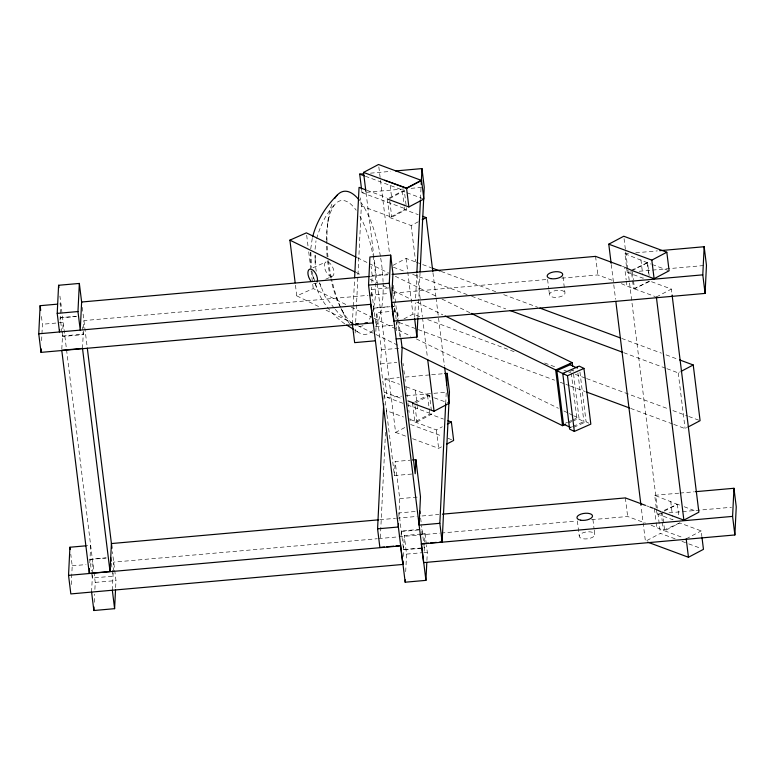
<?xml version="1.0" encoding="UTF-8"?>
<svg xmlns="http://www.w3.org/2000/svg" width="775" height="775" viewBox="0 0 775 775"><rect width="100%" height="100%" fill="white"/><g stroke="black" fill="none" stroke-linecap="round" stroke-linejoin="round"><path stroke-width="0.58" stroke-dasharray="3.88 2.91" d="M41.617 340.661L42.412 324.26L41.269 314.979M60.082 320.065L60.876 303.848L58.571 304.052M61.816 349.06L63.163 322.419L42.412 324.26M82.508 348.411L83.923 320.579L367.97 295.353M71.29 584.553L72.211 565.808L70.777 554.202M89.793 562.834L90.665 545.397L87.207 545.707M91.586 592.081L92.438 574.507M92.496 573.335L92.961 563.967L90.656 564.171M94.259 602.32L94.657 594.115M94.889 589.426L95.228 582.403L59.917 296.06M112.336 590.24L113.189 572.667M113.247 571.495L113.712 562.127L377.299 538.722M115.64 587.586L115.979 580.562L112.423 551.684M352.363 324.066L353.187 307.287M353.245 306.086L354.592 278.506M355.124 333.047L355.415 327.05M355.657 322.255L361.344 205.947L360.336 197.819M371.167 296.321L371.613 287.118M371.845 282.429L372.184 275.406L371.051 266.193M373.637 311.686L373.792 308.033L389.932 306.6M375.865 331.429L376.786 312.683L397.536 310.843L398.573 319.222M411.748 474.048L394.456 475.579L380.68 363.882L381.368 349.825L376.786 312.683M383.916 399.338L384.274 392.15L402.312 398.834M380.341 537.811L385.504 432.295M386.386 414.315L386.56 410.711L403.475 416.989M394.272 312.189L394.543 306.193L391.084 306.493M396.558 330.751L397.536 310.843M394.456 475.579L395.143 461.522L410.13 460.195M398.854 516.45L399.726 498.664L395.143 461.522M401.082 536.193L401.285 531.011L419.74 529.373M414.683 317.333L415.39 302.822M415.623 297.988L416.805 273.798M420.476 198.826L421.009 187.947M403.242 556.44L404.269 535.525L420.408 534.091M417.919 316.558L420.05 273.023M405.703 571.669L406.555 554.096L404.269 535.525M421.765 534.886L422.046 529.17M424.167 551.17L424.564 543.052M424.623 541.88L425.02 533.684L421.561 533.994M426.909 560.451L427.306 552.255L426.453 545.29M445.693 403.591L446.226 392.712M310.746 248.911L312.315 237.915M315.057 249.318L315.997 240.822M328.009 221.873L328.813 215.537M316.626 238.574C320.385 225.825 325.897 213.261 335.517 203.806M389.496 198.671L404.308 190.679L406.604 209.24L391.782 217.242L361.344 205.947M415.768 402.864L429.524 395.444L431.82 414.015L416.998 422.007L410.237 419.498M389.35 197.916L402.341 191.037L405.742 192.297M387.345 198.972L389.641 217.542L404.637 209.608L418.229 214.656M389.641 217.542L411.157 225.525L419.159 221.301M393.09 265.302L406.09 258.433L415.168 261.795M403.959 318.893L412.959 314.137L419.769 316.665M632.255 270.601L647.251 262.677L650.981 264.062M414.538 402.186L427.538 395.308L433.206 397.41M633.524 280.889L634.512 288.891L649.508 280.967L671.363 289.075L672.099 295.072M412.542 403.242L414.848 421.949L429.844 414.015L443.436 419.062M377.27 283.834L395.599 432.392L405.596 427.112M656.367 296.999L671.363 289.075M414.848 421.949L436.373 429.931L442.37 426.763M412.591 438.698L438.64 448.367L441.643 446.778M666.887 368.677L678.232 372.891L680.227 371.835M673.756 424.39L685.1 428.604L687.105 427.548M664.359 511.083L677.36 504.215L679.627 505.048M662.354 512.139L664.669 530.846L679.665 522.922L701.191 530.904L701.898 536.668M675.141 538.828L660.416 533.365L645.42 541.299L641.128 506.55M686.185 538.828L701.191 530.904M649.159 275.561L647.58 262.802L631.296 270.252L632.439 279.533M621.317 283.65L633.582 288.823L649.876 281.364M664.34 510.308L677.369 504.351L654.71 495.312L656.28 508.08M651.107 525.198L663.371 530.371L679.665 522.922M312.897 267.762L326.081 261.931M325.703 279.223L332.301 276.297A7.827 3.953 66.1 0 0 330.809 264.236A7.827 3.953 66.1 0 0 324.454 266.803A7.827 3.953 66.1 0 0 332.301 276.297M295.459 285.2L296.777 295.866L313.255 288.571L346.88 304.992M570.1 371.37L573.19 370.004M565.508 423.14L567.562 422.23M568.598 421.774L571.688 420.408M572.715 419.953L576.833 418.122L583.895 421.571L573.587 426.134M568.734 422.937L571.824 421.561M572.861 421.106L579.041 418.374L573.045 369.772M570.497 427.5L572.56 426.589M573.732 427.296L586.094 421.823L588.932 423.208M370.479 173.164L390.832 171.362M361.702 190.369L361.993 192.694L405.093 188.868M411.079 188.335L423.043 187.269M372.184 275.406L388.323 273.972M370.498 276.355L388.546 274.757M626.491 266.532L624.921 253.764L628.515 253.444M635.723 252.805L657.336 250.887M388.788 287.932L371.496 289.463L376.098 326.74L396.848 324.899L393.254 295.74M76.337 316.258L60.198 317.692L62.475 336.476L83.235 334.635L82.276 326.866M60.188 317.905L76.328 316.471M369.171 295.246L388.43 293.541M393.245 293.105L547.305 279.426M561.749 278.147L597.864 274.941L613.5 280.744M626.636 267.695L627.208 272.335L632.012 271.909M639.22 271.269L651.223 270.204M652.424 270.097L705.26 265.408M373.802 308.169L389.941 306.735M391.094 306.638L394.562 306.328M62.455 335.982L83.206 334.141M381.368 349.825L400.966 348.082M380.68 363.882L396.819 362.448M402.99 403.32L387.209 397.459L384.913 378.888L399.28 377.619M405.267 377.086L430.416 374.848M431.607 374.742L444.782 373.579M387.209 397.459L401.576 396.19M406.362 395.763L432.702 393.419M433.903 393.312L448.27 392.043M399.726 498.664L418.171 497.027M415.168 511.51L399.028 512.934L403.572 549.795L424.322 547.954L421.639 526.186M379.827 519.725L395.473 518.33M396.674 518.223L417.134 516.412M421.949 515.985L438.805 514.484M654.71 495.312L678.726 493.181M679.927 493.074L694.332 491.796M401.314 531.505L422.065 529.664M106.107 557.884L89.958 559.317L91.411 571.059M89.977 559.453L106.117 558.019M72.211 565.808L86.044 564.578M378.5 538.615L397.759 536.901M398.96 536.794L418.219 535.089M419.43 534.982L439.89 533.161M441.091 533.055L575.893 521.091M591.548 519.696L627.653 516.489L645.527 523.125M656.425 509.243L656.997 513.883L661.802 513.457M669.009 512.817L731.445 507.276M403.581 549.582L424.332 547.741M406.555 554.096L422.695 552.662M423.847 552.556L427.306 552.255M95.228 582.403L115.979 580.562M624.921 253.764L647.58 262.802M652.114 264.478L667.972 270.359M622.383 266.319L624.611 267.152L626.19 279.911M627.208 272.335L643.192 278.264L642.62 273.623M365.335 176.216L404.308 190.679M406.875 192.723L422.733 198.603M634.512 288.891L655.272 296.593M366.943 190.301L386.115 197.412M361.993 192.694L406.604 209.24M416.301 262.221L431.065 267.695M441.275 271.483L495.748 291.691M503.692 294.645L537.743 307.278M621.724 338.433L661.453 353.177M665.996 354.853L678.474 359.493M393.361 267.201L405.848 271.831M412.658 274.36L467.131 294.568M471.675 296.253L505.726 308.886M623.759 352.683L665.744 368.261M427.713 319.61L515.104 352.034M544.612 362.981L557.099 367.621M563.909 370.14L567.31 371.409M568.453 371.826L570.72 372.668M575.253 374.354L585.474 378.142M586.607 378.568L668.321 408.88M672.865 410.566L687.619 416.039M688.752 416.466L700.096 420.67M399.096 322.487L417.26 329.23M418.393 329.646L554.59 380.176M560.257 382.288L564.801 383.964M565.934 384.39L569.344 385.65M570.477 386.076L585.232 391.549M630.627 408.396L672.623 423.973M384.913 378.888L399.571 384.332M406.342 386.841L429.524 395.444M434.329 397.837L447.931 402.874M684.151 506.734L696.618 511.355M407.505 404.996L431.82 414.015M646.583 505.794L648.82 506.627M656.997 513.883L672.981 519.812L672.409 515.172M410.595 424.468L442.312 436.238M447.979 438.34L453.646 440.442M664.669 530.846L682.794 537.569M395.599 432.392L406.923 436.596M681.932 541.347L687.599 543.449M688.733 543.876L701.191 548.497M357.372 257.755L368.222 263.054M369.307 263.587L388.827 273.12M395.337 276.307L436.567 296.438M441.992 299.082L470.192 312.858M356.074 272.471L361.499 275.125M370.179 279.358L377.774 283.069M383.199 285.723L388.624 288.368M392.964 290.489L411.399 299.499M416.824 302.143L442.864 314.863M351.22 307.113L372.92 317.711M374.005 318.234L410.886 336.253M416.311 338.898L558.426 408.309M563.851 410.953L568.191 413.075M569.276 413.608L572.531 415.197M573.616 415.72L579.041 418.374M296.777 295.866L319.552 306.997M326.062 310.174L353.187 323.417M357.527 325.539L374.877 334.015M375.962 334.538L399.832 346.202M354.02 324.522L345.379 319.174L339.702 314.514L335.013 309.06M344.701 323.824C330.809 313.865 319.271 299.402 314.97 282.623M354.562 329.918L359.484 332.969M334.238 308.15L324.861 296.108L319.503 282.672M342.259 310.678L345.02 316.549M311.763 270.911L317.363 290.15M319.697 283.224L321.334 288.407M312.674 275.29L314.292 280.472M316.239 271.211L315.202 263.849L315.125 255.372M678.232 372.891L685.1 428.604M677.36 504.215L678.803 515.956M647.251 262.677L648.801 275.251M640.906 259.693L642.475 272.461M670.695 501.251L672.264 514.009M632.4 271.744L633.378 279.746M632.584 280.695L633.582 288.823M661.085 511.8L662.228 521.081M662.373 522.243L663.371 530.371M624.059 238.642L625.541 250.616M625.687 251.817L627.76 268.586M627.905 269.787L629.387 281.771M629.533 282.962L657.307 508.206M657.898 513.002L660.416 533.365M626.336 281.073L626.907 285.713M654.41 508.7L655.979 521.468M656.125 522.621L656.696 527.271M611.281 264.537L615.563 299.286M595.568 256.37L597.864 274.941M625.357 497.918L627.653 516.489M579.952 372.039L586.094 421.823M577.888 372.93L584.04 422.733M563.008 276.888L565.014 293.134A7.827 3.478 -7 0 1 553.195 297.213A7.827 3.478 -7 0 1 553.486 291.129A7.827 3.478 -7 0 1 565.014 293.134M592.943 519.589L594.086 528.879M594.231 530.042L594.803 534.682A7.827 3.478 -7 0 1 582.984 538.761A7.827 3.478 -7 0 1 583.275 532.677A7.827 3.478 -7 0 1 594.803 534.682M571.272 373.037L576.978 419.285M547.586 279.426L548.729 288.707M548.874 289.869L549.446 294.51M577.375 520.974L579.235 536.067M432.954 272.703L435.908 296.67M436.054 297.871L444.482 366.158M411.157 225.525L415.594 261.466M417.221 274.65L422.394 316.578M422.54 317.779L427.412 357.314M436.373 429.931L438.64 448.367M402.341 191.037L404.201 206.131M404.347 207.293L404.637 209.608M427.538 395.308L429.844 414.015M406.09 258.433L412.959 314.137M390.145 185.419L391.714 198.187M415.361 390.183L417.221 405.277M417.357 406.439L417.647 408.754M389.777 200.996L391.782 217.242M414.993 405.761L416.998 422.007M398.718 320.424L400.782 337.202M425.02 533.684L426.308 544.127M378.83 166.877L389.612 254.336M393.429 285.326L399.803 337.009M403.058 363.368L403.349 365.761M403.94 370.557L404.385 374.151M404.976 378.936L405.277 381.339M405.868 386.124L406.749 393.312M406.904 394.514L407.195 396.907M407.931 402.903L408.677 408.89M408.822 410.091L409.113 412.484M409.859 418.481L410.149 420.873M420.631 518.058L421.532 525.363M366.042 192.781L377.125 282.633M306.677 235.232L308.14 247.08M308.721 251.827L310.92 269.603M311.066 270.785L313.255 288.571M82.295 307.394L87.168 346.929M111.435 563.318L112.162 569.218M112.297 570.332L113.024 576.183L92.273 578.024L91.547 572.183M310.785 252.321L311.279 267.588M315.115 255.275L315.154 258.84M310.785 252.262L310.843 258.957M315.163 258.995L315.202 263.849M310.862 259.121L310.911 264.246M372.775 330.586A72.337 26.069 81 0 1 354.902 329.743M349.515 323.65A72.337 26.069 81 0 1 340.932 308.266M340.448 307.142A72.337 26.069 81 0 1 331.613 278.981M331.361 277.828A72.337 26.069 81 0 1 328.125 258.027M327.99 256.854A72.337 26.069 81 0 1 327.031 242.701M327.002 241.5A72.337 26.069 81 0 1 332.31 203.234M360.608 201.926A72.337 26.069 81 0 1 380.535 257.029M380.728 258.182A72.337 26.069 81 0 1 383.053 281.664M383.092 282.875A72.337 26.069 81 0 1 374.819 328.019M352.228 323.349A63.598 22.921 81 0 1 340.777 307.878M340.283 306.89A63.598 22.921 81 0 1 330.799 279.087M330.537 277.934A63.598 22.921 81 0 1 327.273 258.056M327.157 256.874A63.598 22.921 81 0 1 326.382 241.325M326.391 240.134A63.598 22.921 81 0 1 356.2 210.228M359.92 216.148A63.598 22.921 81 0 1 372.843 254.704M373.056 255.866A63.598 22.921 81 0 1 372.814 310.765M371.099 315.774A63.598 22.921 81 0 1 367.873 321.586M363.088 325.616A63.598 22.921 81 0 1 354.979 325.122M316.655 282.972A7.827 3.953 66.1 0 1 313.565 283.379"/><path stroke-width="1.16" d="M38.75 333.802L370.77 304.323L373.066 322.894L41.036 352.373L38.75 333.802L40.126 305.689L57.418 304.158M41.036 352.373L41.211 348.866M59.617 329.588L59.501 331.962L57.214 313.391L58.59 285.278L79.341 283.437L81.704 302.608M369.287 276.462L81.627 302.008L80.251 330.121L77.965 311.55L79.341 283.437M403.019 561.013L402.855 564.442L70.835 593.921L68.539 575.36L69.915 547.237L86.054 545.803M378.617 519.831L111.416 543.556L110.031 571.533L89.28 573.374L89.503 568.685M115.523 589.93L114.603 608.675L93.852 610.516L94.027 606.999M354.65 277.305L359.048 187.376L365.819 189.885M426.793 562.795L425.93 580.368L405.18 582.209L368.542 285.084L369.917 256.971L390.668 255.13L392.935 273.565L391.52 302.483L393.816 321.053L705.085 293.415L706.461 265.302L704.165 246.731L659.738 250.674M425.93 580.368L389.292 283.243L390.668 255.13M384.487 546.995L379.876 547.412L377.58 528.841L383.683 404.133M398.505 523.483L398.34 527L377.58 528.841M416.873 272.587L420.418 200.037M421.183 184.314L421.958 168.592L395.618 170.936M396.161 338.956L416.911 337.115L417.861 317.769M420.108 271.812L424.245 187.162L421.958 168.592M405.18 582.209L405.296 579.865M412.436 459.992L415.894 459.682L415.206 473.738L401.431 362.041L402.118 347.985L400.937 338.394M439.822 542.083L442.128 541.88L439.842 523.309L445.693 403.591M446.584 385.456L447.175 373.366L444.782 373.579M442.128 541.88L449.461 391.937L447.175 373.366M705.085 293.415L702.789 274.844L704.165 246.731M732.588 516.392L421.309 544.031L423.605 562.602L734.874 534.963L732.588 516.392L733.964 488.279L695.533 491.689M734.874 534.963L736.25 506.85L733.964 488.279M312.596 236.908C316.801 220.846 325.597 206.625 337.348 194.99M363.533 172.418L378.529 164.484L421.581 180.459L406.584 188.383L363.533 172.418L365.897 191.58M384.729 180.275L406.546 188.102L421.542 180.178L423.867 199.03L408.871 206.954L387.345 198.972M422.162 219.713L426.163 217.601L432.808 271.512M611.136 263.345L608.772 244.173L623.768 236.239L666.82 252.214L669.106 270.785L654.11 278.709L632.255 270.601M608.772 244.173L651.814 260.138L666.82 252.214M412.542 403.242L434.068 411.225L449.064 403.3L444.627 367.36M447.369 424.119L451.37 422.007L453.646 440.442L446.642 444.143M681.235 371.302L693.228 364.967L700.096 420.67L688.103 427.015M662.354 512.139L683.879 520.122L698.876 512.197L672.099 295.072M647.677 542.132L688.462 557.264L703.458 549.339L702.043 537.811M295.168 282.827L289.898 240.153L306.387 232.858L356.287 257.232M445.034 315.919L555.685 369.956L572.173 362.661L572.609 366.217M576.3 367.689L570.255 364.734L556.857 370.663L563.919 374.112M562.747 373.405L579.225 366.11L583.953 368.416L590.831 424.128L574.343 431.423L569.615 429.118L562.747 373.405L567.474 375.72L583.953 368.416M402.002 347.258L562.553 425.669L565.643 424.303M361.557 189.216L359.697 174.123L363.291 173.803M392.16 274.437L595.568 256.37L621.269 265.903M368.542 285.084L389.292 283.243M57.214 313.391L77.965 311.55M391.52 302.483L702.789 274.844M355.822 323.766L358.127 323.562M365.044 322.942L367.35 322.739M375.41 340.797L354.659 342.637L352.363 324.066M442.409 514.164L625.357 497.918L645.468 505.377M439.842 523.309L419.091 525.15L420.476 496.823L415.894 459.682M386.793 546.792L393.71 546.181M396.015 545.978L400.627 545.561M421.377 543.721L428.294 543.11M430.6 542.907L436.364 542.393M68.539 575.36L400.559 545.871L402.855 564.442M359.697 174.123L364.211 175.799M422.762 216.332L426.163 217.601M432.198 268.111L440.142 271.066M540.01 308.121L620.591 338.016M679.607 359.91L693.228 364.967M510.26 310.572L622.625 352.257M586.365 391.966L629.494 407.97M407.941 400.927L413.579 403.019M447.969 420.748L451.37 422.007M649.934 507.044L653.286 508.284M625.57 267.588L631.296 270.252M654.41 508.7L661.085 511.8M471.278 313.391L572.173 362.661M289.898 240.153L354.989 271.948M563.444 424.051L570.497 427.5M346.677 325.045L353.574 329.307M651.814 260.138L654.11 278.709M656.367 296.999L683.879 520.122M686.185 538.828L688.462 557.264M615.863 301.678L640.983 505.348M577.162 367.021L577.307 368.183M570.109 363.572L570.255 364.734M567.474 375.72L574.343 431.423M556.721 369.501L563.59 425.213M555.685 369.956L562.553 425.669M406.546 188.102L408.871 206.954M427.713 359.707L434.068 411.225M414.625 318.544L416.911 337.115M392.247 287.622L392.537 289.947M419.779 511.093L420.069 513.476M87.313 348.13L111.997 548.206M110.718 557.477L111.164 561.09M110.031 571.533L82.508 348.411L61.758 350.252L89.28 573.374M112.336 590.24L114.603 608.675M58.59 285.278L58.881 287.67M91.586 592.081L93.852 610.516M40.126 305.689L40.697 310.329M69.915 547.237L70.205 549.562M334.655 198.565A72.337 26.069 81 0 1 359.29 200.202M311.085 281.286A7.827 3.953 66.1 0 1 308.179 270.93A7.827 3.953 66.1 0 1 314.33 271.531A7.827 3.953 66.1 0 1 317.237 281.897M580.688 520.19A7.827 3.478 -7 0 0 592.517 516.111A7.827 3.478 -7 0 0 580.988 514.106A7.827 3.478 -7 0 0 580.688 520.19M550.899 278.642A7.827 3.478 -7 0 0 562.718 274.563A7.827 3.478 -7 0 0 551.199 272.558A7.827 3.478 -7 0 0 550.899 278.642"/></g></svg>
